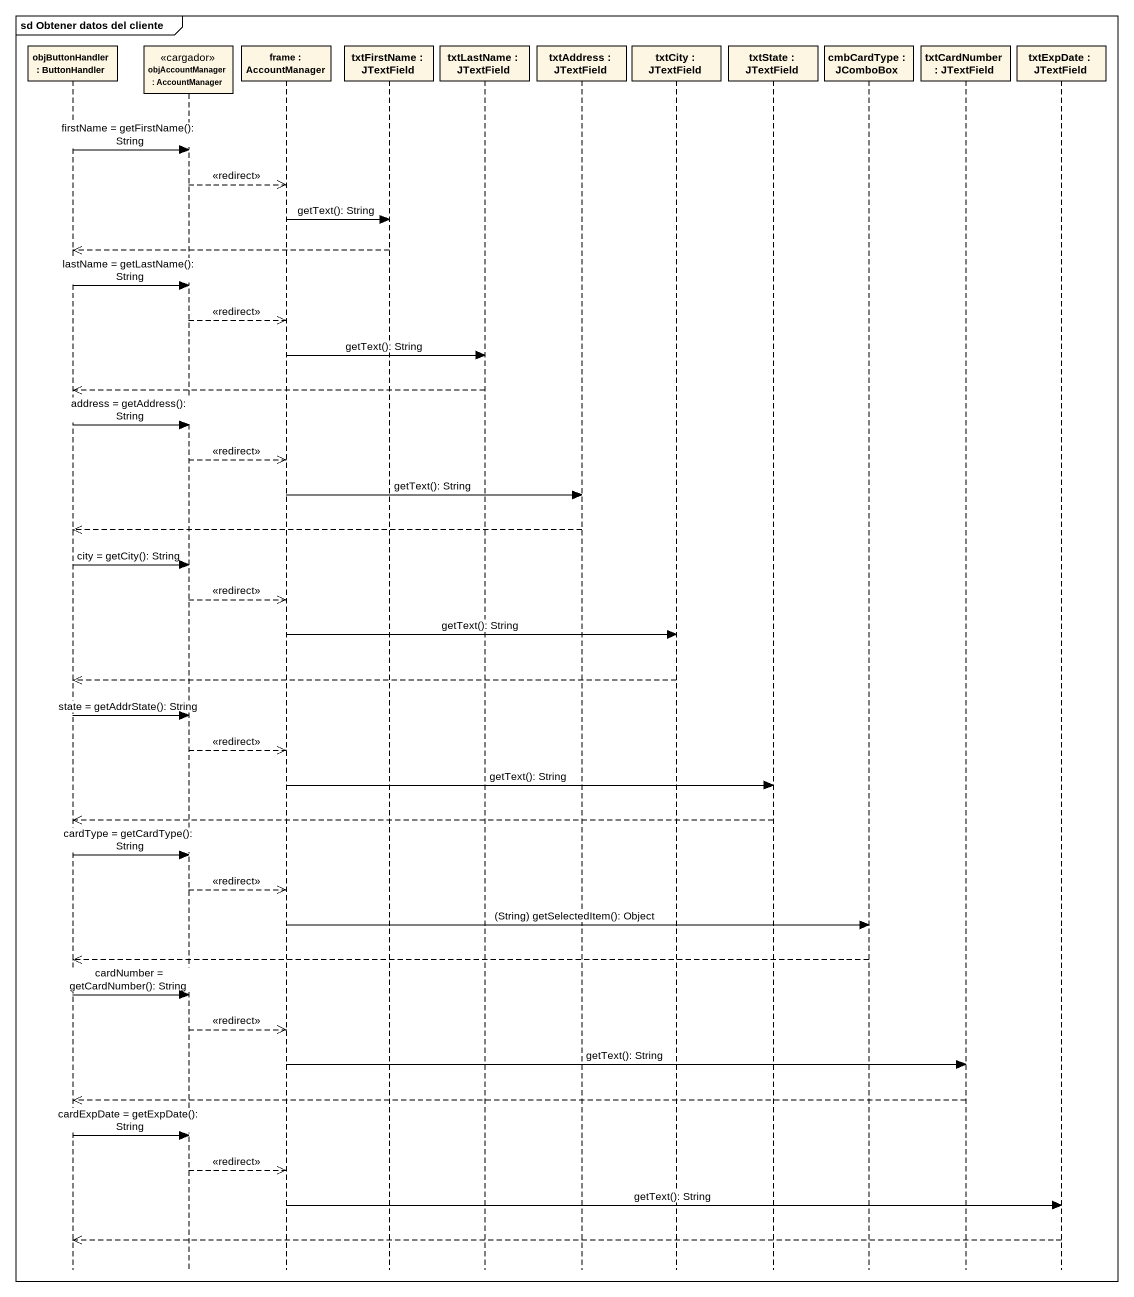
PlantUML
@startuml
mainframe sd Obtener datos del cliente
hide footbox
participant "objButtonHandler : ButtonHandler" as objButtonHandler
participant "objAccountManager : AccountManager" as objAccountManager <<cargador>>
participant "frame : AccountManager" as frame_
participant "txtFirstName : JTextField" as txtFirstName
participant "txtLastName : JTextField" as txtLastName
participant "txtAddress : JTextField" as txtAddress
participant "txtCity : JTextField" as txtCity
participant "txtState : JTextField" as txtState
participant "cmbCardType : JComboBox" as cmbCardType
participant "txtCardNumber : JTextField" as txtCardNumber
participant "txtExpDate : JTextField" as txtExpDate

objButtonHandler -> objAccountManager : firstName = getFirstName(): String
objAccountManager -->> frame_ : <<redirect>>
frame_ -> txtFirstName : getText(): String
txtFirstName -->> objButtonHandler
objButtonHandler -> objAccountManager : lastName = getLastName(): String
objAccountManager -->> frame_ : <<redirect>>
frame_ -> txtLastName : getText(): String
txtLastName -->> objButtonHandler
objButtonHandler -> objAccountManager : address = getAddress(): String
objAccountManager -->> frame_ : <<redirect>>
frame_ -> txtAddress : getText(): String
txtAddress -->> objButtonHandler
objButtonHandler -> objAccountManager : city = getCity(): String
objAccountManager -->> frame_ : <<redirect>>
frame_ -> txtCity : getText(): String
txtCity -->> objButtonHandler
objButtonHandler -> objAccountManager : state = getAddrState(): String
objAccountManager -->> frame_ : <<redirect>>
frame_ -> txtState : getText(): String
txtState -->> objButtonHandler
objButtonHandler -> objAccountManager : cardType = getCardType(): String
objAccountManager -->> frame_ : <<redirect>>
frame_ -> cmbCardType : (String) getSelectedItem(): Object
cmbCardType -->> objButtonHandler
objButtonHandler -> objAccountManager : cardNumber = getCardNumber(): String
objAccountManager -->> frame_ : <<redirect>>
frame_ -> txtCardNumber : getText(): String
txtCardNumber -->> objButtonHandler
objButtonHandler -> objAccountManager : cardExpDate = getExpDate(): String
objAccountManager -->> frame_ : <<redirect>>
frame_ -> txtExpDate : getText(): String
txtExpDate -->> objButtonHandler
@enduml
